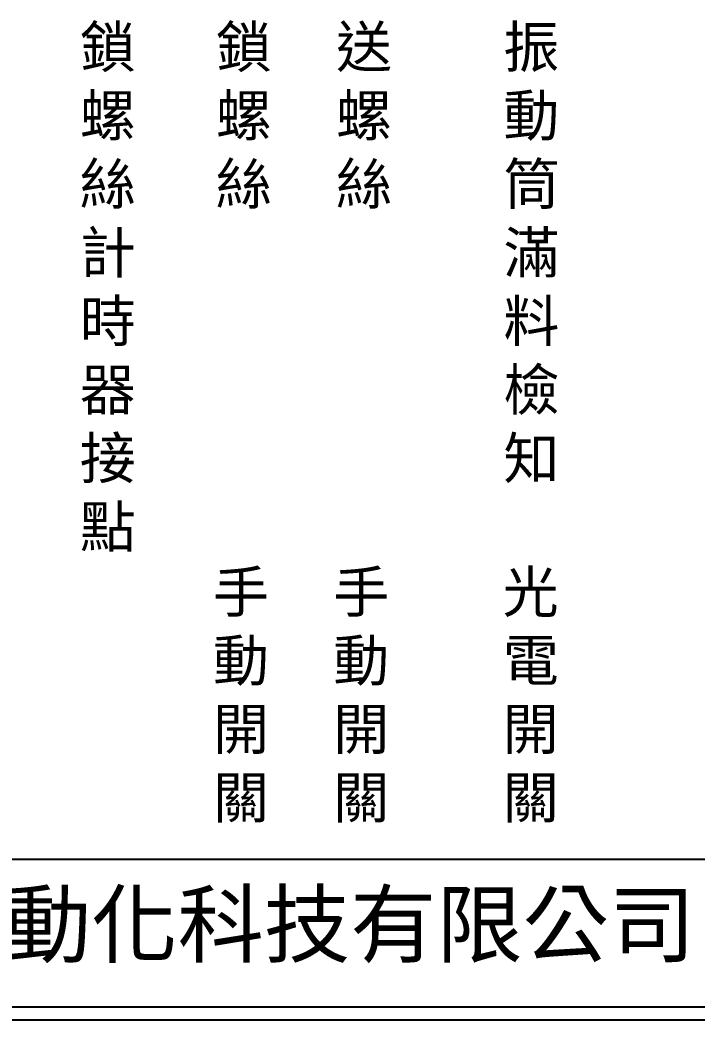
# Model space of a CAD drawing. Extents: x 325 to 612, y 3 to 207.
# Drawn here: x 389.9 to 454.1, y 3 to 97.8 of the extents above; entities that cross this region are included whole.
import ezdxf

# ---------------------------------------------------------------- set-up
doc = ezdxf.new("R2010")
doc.units = 0
doc.layers.add('圖框層', color=7, linetype='CONTINUOUS')
doc.layers.add('標尺寸層', color=3, linetype='CONTINUOUS')
doc.styles.add('CNS', font='romanc.shx', dxfattribs={"bigfont": 'chineset.shx'})
doc.styles.add('STSL', font='KAIU.TTF')

msp = doc.modelspace()

# ---------------------------------------------------------------- linework, layer by layer
at = {"layer": '圖框層', "color": 7}
for p, q in [((326.569, 18.25), (611.07, 18.25)), ((326.569, 4.25), (611.07, 4.25)), ((325.319, 3), (612.319, 3))]:
    msp.add_line(p, q, dxfattribs=at)

# ---------------------------------------------------------------- texts
at = {"layer": '圖框層', "color": 4, "style": 'STSL'}
msp.add_text('泓陞自動化科技有限公司', height=6, dxfattribs=at).set_placement((363.923, 9.076))
at = {"layer": '標尺寸層', "color": 7, "char_height": 3.9, "width": 4.96081, "attachment_point": 1, "style": 'CNS'}
for s, insert in [('{\\fDFKai-SB|b0|i0|c136|p65;鎖螺絲計時器接點}', (395.558, 97.234)), ('{\\fDFKai-SB|b0|i0|c136|p65;鎖螺絲}', (408.465, 97.234)), ('{\\fDFKai-SB|b0|i0|c136|p65;送螺絲}', (419.87, 97.234)), ('{\\fDFKai-SB|b0|i0|c136|p65;振動筒滿料檢知}', (435.745, 97.234)), ('{\\fDFKai-SB|b0|i0|c136|p65;手動開關}', (408.196, 45.547)), ('{\\fDFKai-SB|b0|i0|c136|p65;手動開關}', (419.601, 45.547)), ('{\\fDFKai-SB|b0|i0|c136|p65;光電開關}', (435.683, 45.547))]:
    msp.add_mtext(s, dxfattribs=dict(at, insert=insert))

doc.saveas('drawing.dxf')
